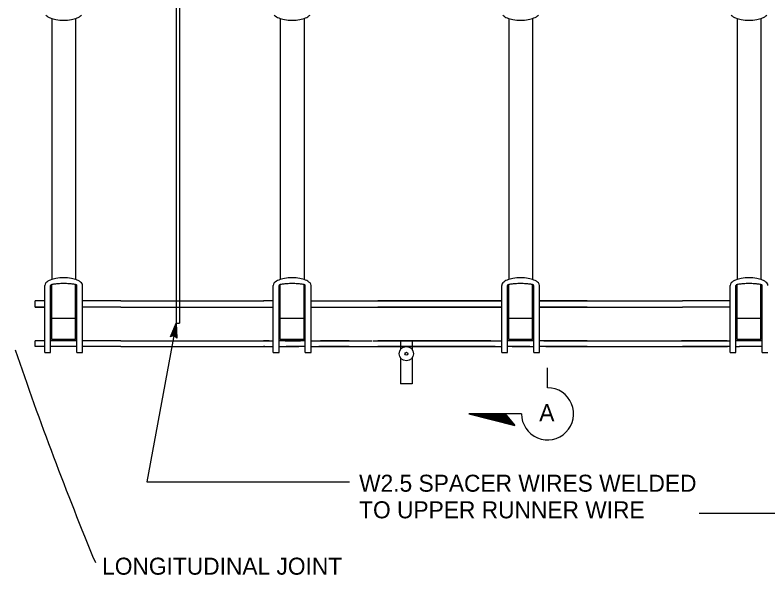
# Model space of a CAD drawing. Extents: x -893 to 867, y -474 to 712.
# Drawn here: x -733.3 to -423.4, y 306.9 to 537.3 of the extents above; entities that cross this region are included whole.
import ezdxf

# ---------------------------------------------------------------- set-up
doc = ezdxf.new("R2010")
doc.units = 0
for name, color, linetype in [('22 Misc Cnst Det', 7, 'Continuous'), ('56 Stage 3 Anno', 7, 'Continuous'), ('57 Undefined', 7, 'Continuous'), ('60 Nongeo Data', 7, 'Continuous')]:
    doc.layers.add(name, color=color, linetype=linetype)

msp = doc.modelspace()

# ---------------------------------------------------------------- linework, layer by layer
at = {"layer": '22 Misc Cnst Det'}
for p, q in [((-514.1, 383.95), (-514.1, 392.1)), ((-546.52, 373.23), (-527.57, 368.4)), ((-524.82, 373.23), (-546.52, 373.23)), ((-544.96, 373.23), (-527.98, 368.9)), ((-543.41, 373.23), (-528.39, 369.4)), ((-541.85, 373.23), (-528.79, 369.9)), ((-540.29, 373.23), (-529.2, 370.4)), ((-538.73, 373.23), (-529.6, 370.91)), ((-537.17, 373.23), (-530.01, 371.41)), ((-535.62, 373.23), (-530.41, 371.91)), ((-534.06, 373.23), (-530.82, 372.41)), ((-532.5, 373.23), (-531.22, 372.91)), ((-531.49, 373.23), (-527.57, 368.4))]:
    msp.add_line(p, q, dxfattribs=at)
msp.add_arc((-514.1, 373.23), 10.72, 180, 90.0005, dxfattribs=at)
at = {"layer": '56 Stage 3 Anno'}
for p, q in [((-666.97, 410.52), (-679.07, 345.17)), ((-669.38, 404.86), (-666.97, 410.52)), ((-668.99, 405.01), (-667.22, 409.16)), ((-667.22, 409.15), (-667.06, 404.67)), ((-666.97, 410.52), (-666.97, 410.52)), ((-666.97, 410.52), (-666.75, 404.37)), ((-668.59, 405.17), (-667.47, 407.8)), ((-668.22, 405.28), (-667.72, 406.44)), ((-667.72, 406.44), (-667.68, 405.2)), ((-667.47, 407.8), (-667.37, 404.91)), ((-667.91, 405.4), (-669.38, 404.86)), ((-669.38, 404.86), (-669.38, 404.86)), ((-666.75, 404.37), (-667.91, 405.4)), ((-666.75, 404.37), (-666.75, 404.37)), ((-679.07, 345.17), (-595.63, 345.17)), ((-451.68, 332.34), (-347.7, 332.34))]:
    msp.add_line(p, q, dxfattribs=at)
msp.add_arc((694.06, 888.01), 1508.63, 198.88959, 202.44643, dxfattribs=at)
at = {"layer": '60 Nongeo Data'}
for p, q in [((-666.97, 554.19), (-666.97, 410.52)), ((-665.58, 554.19), (-665.58, 410.52)), ((-718.2, 535.91), (-718.2, 428.51)), ((-708.4, 535.91), (-708.4, 428.51)), ((-624.15, 535.91), (-624.15, 428.51)), ((-614.35, 535.91), (-614.35, 428.51)), ((-530.1, 535.91), (-530.1, 428.51)), ((-520.3, 535.91), (-520.3, 428.51)), ((-436.05, 535.91), (-436.05, 428.51)), ((-426.26, 535.91), (-426.26, 428.51)), ((-721.08, 419.66), (-721.08, 426.09)), ((-718.68, 417.06), (-718.68, 426.09)), ((-718.2, 403.84), (-718.2, 426.37)), ((-708.4, 403.84), (-708.4, 426.37)), ((-707.91, 417.06), (-707.91, 426.09)), ((-705.51, 419.66), (-705.51, 426.09)), ((-627.04, 419.66), (-627.04, 426.09)), ((-624.64, 417.06), (-624.64, 426.09)), ((-624.15, 417.06), (-624.15, 426.37)), ((-614.35, 417.08), (-614.35, 426.37)), ((-613.86, 417.08), (-613.86, 426.09)), ((-611.46, 419.66), (-611.46, 426.09)), ((-532.99, 419.66), (-532.99, 426.09)), ((-530.59, 419.66), (-530.59, 426.09)), ((-530.1, 419.66), (-530.1, 426.37)), ((-520.3, 419.66), (-520.3, 426.37)), ((-519.81, 419.66), (-519.81, 426.09)), ((-517.42, 419.66), (-517.42, 426.09)), ((-438.94, 419.66), (-438.94, 426.09)), ((-436.54, 417.06), (-436.54, 426.09)), ((-436.05, 417.06), (-436.05, 426.37)), ((-426.26, 417.06), (-426.26, 426.37)), ((-425.77, 417.06), (-425.77, 426.09)), ((-725.05, 417.06), (-725.05, 419.66)), ((-721.08, 419.66), (-725.05, 419.66)), ((-721.08, 398.5), (-721.08, 419.66)), ((-705.51, 398.5), (-705.51, 419.66)), ((-689.79, 419.66), (-705.51, 419.66)), ((-689.79, 419.66), (-630.89, 419.66)), ((-627.04, 419.66), (-631.01, 419.66)), ((-627.04, 398.5), (-627.04, 419.66)), ((-611.46, 398.5), (-611.46, 419.66)), ((-611.46, 419.66), (-532.99, 419.66)), ((-532.99, 419.66), (-583.98, 419.66)), ((-532.99, 398.5), (-532.99, 419.66)), ((-530.59, 398.5), (-530.59, 419.66)), ((-530.1, 403.84), (-530.1, 419.66)), ((-520.3, 403.84), (-520.3, 419.66)), ((-519.81, 398.5), (-519.81, 419.66)), ((-497.77, 419.66), (-517.42, 419.66)), ((-517.42, 398.5), (-517.42, 419.66)), ((-517.42, 419.66), (-466.42, 419.66)), ((-466.42, 419.66), (-458.58, 419.66)), ((-438.94, 419.66), (-458.58, 419.66)), ((-438.94, 398.5), (-438.94, 419.66)), ((-721.08, 417.06), (-725.05, 417.06)), ((-725.05, 417.06), (-721.08, 417.06)), ((-718.68, 398.5), (-718.68, 417.06)), ((-707.91, 398.5), (-707.91, 417.06)), ((-689.79, 417.06), (-705.51, 417.06)), ((-689.79, 417.06), (-627.04, 417.06)), ((-631.01, 417.06), (-627.04, 417.06)), ((-624.64, 398.5), (-624.64, 417.06)), ((-624.15, 403.84), (-624.15, 417.06)), ((-614.35, 403.84), (-614.35, 417.06)), ((-613.86, 398.5), (-613.86, 417.06)), ((-611.46, 417.06), (-532.99, 417.06)), ((-583.98, 417.06), (-532.99, 417.06)), ((-532.99, 417.06), (-583.98, 417.06)), ((-497.77, 417.06), (-517.42, 417.06)), ((-517.42, 417.06), (-466.42, 417.06)), ((-466.42, 417.06), (-458.58, 417.06)), ((-438.94, 417.06), (-458.58, 417.06)), ((-436.54, 398.5), (-436.54, 417.06)), ((-436.05, 403.84), (-436.05, 417.06)), ((-426.26, 403.84), (-426.26, 417.06)), ((-425.77, 398.5), (-425.77, 417.06)), ((-708.4, 412.51), (-718.2, 412.51)), ((-614.35, 412.51), (-624.15, 412.51)), ((-520.3, 412.51), (-530.1, 412.51)), ((-426.26, 412.51), (-436.05, 412.51)), ((-666.97, 410.52), (-665.58, 410.52)), ((-725.05, 400.9), (-725.05, 403.3)), ((-721.08, 403.3), (-725.05, 403.3)), ((-707.91, 403.3), (-718.68, 403.3)), ((-708.4, 403.84), (-718.2, 403.84)), ((-689.79, 403.3), (-705.51, 403.3)), ((-689.79, 403.3), (-627.04, 403.3)), ((-628.74, 403.3), (-631.01, 403.3)), ((-613.86, 403.3), (-624.64, 403.3)), ((-614.35, 403.84), (-624.15, 403.84)), ((-622.12, 403.3), (-615.8, 403.3)), ((-611.46, 403.3), (-586.33, 403.3)), ((-595.74, 403.3), (-607.52, 403.3)), ((-585.94, 403.3), (-532.99, 403.3)), ((-537.42, 403.3), (-583.98, 403.3)), ((-574.58, 403.3), (-574.58, 399.72)), ((-569.87, 403.3), (-569.87, 399.72)), ((-519.81, 403.3), (-530.59, 403.3)), ((-520.3, 403.84), (-530.1, 403.84)), ((-497.77, 403.3), (-517.42, 403.3)), ((-515.67, 403.3), (-466.42, 403.3)), ((-466.42, 403.3), (-458.97, 403.3)), ((-466.42, 403.3), (-438.94, 403.3)), ((-440.09, 403.3), (-458.97, 403.3)), ((-425.77, 403.3), (-436.54, 403.3)), ((-426.26, 403.84), (-436.05, 403.84)), ((-721.08, 400.9), (-725.05, 400.9)), ((-707.91, 400.9), (-718.68, 400.9)), ((-689.79, 400.9), (-705.51, 400.9)), ((-689.79, 400.9), (-627.04, 400.9)), ((-630.55, 400.9), (-631.01, 400.9)), ((-624.64, 400.9), (-616.55, 400.9)), ((-613.86, 400.9), (-621.74, 400.9)), ((-611.46, 400.9), (-585.94, 400.9)), ((-595.74, 400.9), (-608.2, 400.9)), ((-585.94, 400.9), (-532.99, 400.9)), ((-535.61, 400.9), (-583.98, 400.9)), ((-521.39, 400.9), (-530.59, 400.9)), ((-528.69, 400.9), (-519.81, 400.9)), ((-497.77, 400.9), (-517.42, 400.9)), ((-514.84, 400.9), (-466.42, 400.9)), ((-466.42, 400.9), (-458.58, 400.9)), ((-466.42, 400.9), (-440.02, 400.9)), ((-438.94, 400.9), (-458.58, 400.9)), ((-436.54, 400.9), (-435.07, 400.9)), ((-425.77, 400.9), (-435.24, 400.9)), ((-721.08, 398.5), (-718.68, 398.5)), ((-707.91, 398.5), (-705.51, 398.5)), ((-627.04, 398.5), (-624.64, 398.5)), ((-613.86, 398.5), (-611.46, 398.5)), ((-532.99, 398.5), (-530.59, 398.5)), ((-519.81, 398.5), (-517.42, 398.5)), ((-438.94, 398.5), (-436.54, 398.5)), ((-425.77, 398.5), (-423.37, 398.5)), ((-574.58, 396.19), (-574.58, 385.61)), ((-569.87, 396.19), (-569.87, 385.61)), ((-569.87, 385.61), (-574.58, 385.61))]:
    msp.add_line(p, q, dxfattribs=at)
for radius in [2.94, 0.588]:
    msp.add_circle((-572.22, 397.96), radius, dxfattribs=at)
for centre, radius, start, end in [((-716.67, 541.46), 5.74, 225.9754, 248.1815), ((-709.92, 541.46), 5.74, 291.8185, 314.0246), ((-622.62, 541.46), 5.74, 225.9754, 248.1815), ((-615.88, 541.46), 5.74, 291.8185, 314.0246), ((-528.58, 541.46), 5.74, 225.9754, 248.1815), ((-521.83, 541.46), 5.74, 291.8185, 314.0246), ((-434.53, 541.46), 5.74, 225.9754, 248.1815), ((-427.78, 541.46), 5.74, 291.8185, 314.0246), ((-714.64, 546.53), 11.2, 248.1815, 260.5844), ((-713.3, 554.62), 19.41, 260.5844, 270), ((-713.3, 554.62), 19.41, 270, 279.4156), ((-711.96, 546.53), 11.2, 279.4156, 291.8185), ((-620.59, 546.53), 11.2, 248.1815, 260.5844), ((-619.25, 554.62), 19.41, 260.5844, 270), ((-619.25, 554.62), 19.41, 270, 279.4156), ((-617.91, 546.53), 11.2, 279.4156, 291.8185), ((-526.54, 546.53), 11.2, 248.1815, 260.5844), ((-525.2, 554.62), 19.41, 260.5844, 270), ((-525.2, 554.62), 19.41, 270, 279.4156), ((-523.86, 546.53), 11.2, 279.4156, 291.8185), ((-432.5, 546.53), 11.2, 248.1815, 260.5844), ((-431.15, 554.62), 19.41, 260.5844, 270), ((-431.15, 554.62), 19.41, 270, 279.4156), ((-429.81, 546.53), 11.2, 279.4156, 291.8185), ((-716.67, 422.96), 5.74, 111.8185, 134.0246), ((-714.64, 417.89), 11.2, 99.4156, 111.8185), ((-713.3, 409.8), 19.41, 90, 99.4156), ((-713.3, 409.8), 19.41, 80.5844, 90), ((-711.96, 417.89), 11.2, 68.1815, 80.5844), ((-709.92, 422.96), 5.74, 45.9754, 68.1815), ((-622.62, 422.96), 5.74, 111.8185, 134.0246), ((-620.59, 417.89), 11.2, 99.4156, 111.8185), ((-619.25, 409.8), 19.41, 90, 99.4156), ((-619.25, 409.8), 19.41, 80.5844, 90), ((-617.91, 417.89), 11.2, 68.1815, 80.5844), ((-615.88, 422.96), 5.74, 45.9754, 68.1815), ((-528.58, 422.96), 5.74, 111.8185, 134.0246), ((-526.54, 417.89), 11.2, 99.4156, 111.8185), ((-525.2, 409.8), 19.41, 90, 99.4156), ((-525.2, 409.8), 19.41, 80.5844, 90), ((-523.86, 417.89), 11.2, 68.1815, 80.5844), ((-521.83, 422.96), 5.74, 45.9754, 68.1815), ((-434.53, 422.96), 5.74, 111.8185, 134.0246), ((-432.5, 417.89), 11.2, 99.4156, 111.8185), ((-431.15, 409.8), 19.41, 90, 99.4156), ((-431.15, 409.8), 19.41, 80.5844, 90), ((-429.81, 417.89), 11.2, 68.1815, 80.5844), ((-427.78, 422.96), 5.74, 45.9754, 68.1815), ((-719.69, 426.09), 1.4, 134.0246, 180), ((-718.49, 426.09), 0.191, 107.857, 180), ((-716.01, 418.38), 8.29, 97.6009, 107.857), ((-714.39, 406.25), 20.53, 93.1638, 97.6009), ((-713.3, 386.44), 40.37, 90, 93.1638), ((-713.3, 386.44), 40.37, 86.8362, 90), ((-712.2, 406.25), 20.53, 82.3991, 86.8362), ((-710.58, 418.38), 8.29, 72.143, 82.3991), ((-708.1, 426.09), 0.191, 0, 72.143), ((-706.91, 426.09), 1.4, 0, 45.9754), ((-625.64, 426.09), 1.4, 134.0246, 180), ((-624.45, 426.09), 0.191, 107.857, 180), ((-621.96, 418.38), 8.29, 97.6009, 107.857), ((-620.34, 406.25), 20.53, 93.1638, 97.6009), ((-619.25, 386.44), 40.37, 90, 93.1638), ((-619.25, 386.44), 40.37, 86.8362, 90), ((-618.16, 406.25), 20.53, 82.3991, 86.8362), ((-616.54, 418.38), 8.29, 72.143, 82.3991), ((-614.05, 426.09), 0.191, 0, 72.143), ((-612.86, 426.09), 1.4, 0, 45.9754), ((-531.59, 426.09), 1.4, 134.0246, 180), ((-530.4, 426.09), 0.191, 107.857, 180), ((-527.92, 418.38), 8.29, 97.6009, 107.857), ((-526.3, 406.25), 20.53, 93.1638, 97.6009), ((-525.2, 386.44), 40.37, 90, 93.1638), ((-525.2, 386.44), 40.37, 86.8362, 90), ((-524.11, 406.25), 20.53, 82.3991, 86.8362), ((-522.49, 418.38), 8.29, 72.143, 82.3991), ((-520.01, 426.09), 0.191, 0, 72.143), ((-518.81, 426.09), 1.4, 0, 45.9754), ((-437.55, 426.09), 1.4, 134.0246, 180), ((-436.35, 426.09), 0.191, 107.857, 180), ((-433.87, 418.38), 8.29, 97.6009, 107.857), ((-432.25, 406.25), 20.53, 93.1638, 97.6009), ((-431.15, 386.44), 40.37, 90, 93.1638), ((-431.15, 386.44), 40.37, 86.8362, 90), ((-430.06, 406.25), 20.53, 82.3991, 86.8362), ((-428.44, 418.38), 8.29, 72.143, 82.3991), ((-425.96, 426.09), 0.191, 0, 72.143), ((-424.76, 426.09), 1.4, 0, 45.9754)]:
    msp.add_arc(centre, radius, start, end, dxfattribs=at)

# ---------------------------------------------------------------- texts
at = {"layer": '57 Undefined'}
for s, p in [('A', (-517.52, 370.2)), ('W2.5 SPACER WIRES WELDED', (-591.67, 341.16)), ('TO UPPER RUNNER WIRE', (-591.67, 330.22)), ('LONGITUDINAL JOINT', (-697.47, 307.02))]:
    msp.add_text(s, height=7, dxfattribs=at).set_placement(p)

doc.saveas('drawing.dxf')
